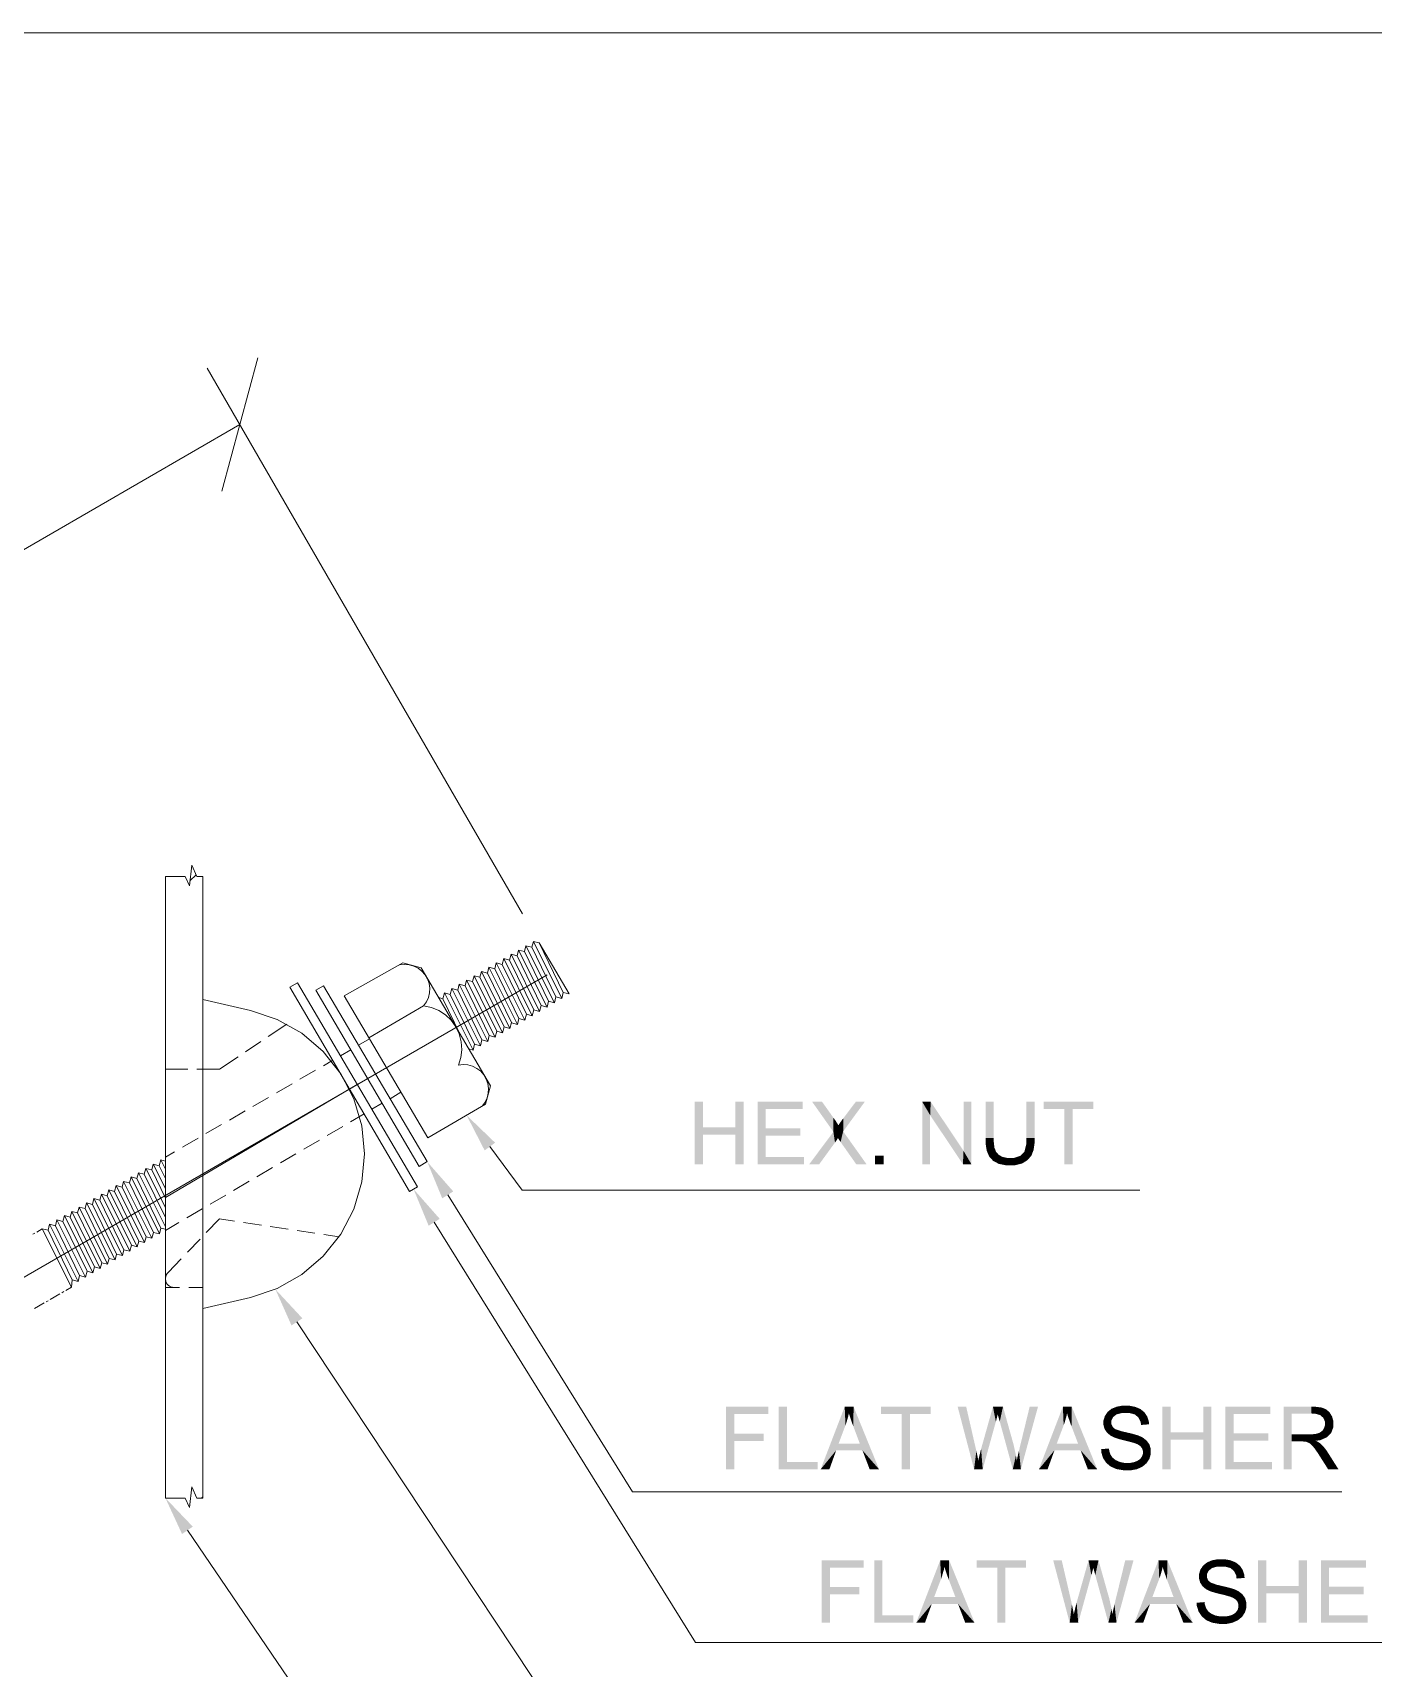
# Model space of a CAD drawing. Header units: millimetres. Extents: x 2 to 579, y 1 to 405.
# Drawn here: x 197.46 to 215.98, y 124.71 to 147.31 of the extents above; entities that cross this region are included whole.
import ezdxf

# ---------------------------------------------------------------- set-up
doc = ezdxf.new("R2010")
doc.units = ezdxf.units.MM
doc.linetypes.add('XKITLINE00', pattern=[0])
doc.layers.add('LinkedObject', color=7, linetype='Continuous', lineweight=0)

# ---------------------------------------------------------------- blocks, each defined once
blk = doc.blocks.new('*A4')
at = {"layer": 'LinkedObject'}
for color, points in [(7, [(206.718, 132.187), (206.603, 131.678), (206.603, 132.542)]), (7, [(206.718, 132.187), (206.603, 132.542), (206.718, 132.542)]), (7, [(207.281, 132.542), (207.167, 132.187), (207.167, 132.542)]), (7, [(207.167, 132.085), (207.167, 132.187), (207.281, 132.542)]), (7, [(207.167, 132.085), (207.281, 132.542), (207.281, 131.678)]), (7, [(207.587, 132.176), (207.473, 131.678), (207.473, 132.542)]), (7, [(207.587, 132.176), (207.473, 132.542), (207.587, 132.44)]), (7, [(208.097, 132.44), (207.473, 132.542), (208.097, 132.542)]), (7, [(207.587, 132.44), (207.473, 132.542), (208.097, 132.44)]), (7, [(208.364, 132.542), (208.521, 132.126), (208.227, 132.542)]), (7, [(208.521, 132.321), (208.521, 132.126), (208.364, 132.542)]), (7, [(208.656, 132.132), (208.658, 132.312), (208.955, 132.542)]), (7, [(208.955, 132.542), (208.658, 132.312), (208.831, 132.542)]), (7, [(209.748, 132.542), (209.858, 132.356), (209.748, 131.678)]), (7, [(209.858, 132.356), (209.748, 132.542), (209.866, 132.542)]), (7, [(209.858, 132.356), (209.866, 132.542), (210.311, 131.678)]), (7, [(210.311, 131.678), (209.866, 132.542), (210.319, 131.864)]), (7, [(210.428, 132.542), (210.319, 131.864), (210.319, 132.542)]), (7, [(210.428, 131.678), (210.319, 131.864), (210.428, 132.542)]), (7, [(210.737, 132.542), (210.623, 132.043), (210.623, 132.542)]), (7, [(210.737, 132.043), (210.623, 132.043), (210.737, 132.542)]), (7, [(211.302, 132.542), (211.188, 132.043), (211.188, 132.542)]), (7, [(211.302, 132.043), (211.188, 132.043), (211.302, 132.542)]), (7, [(211.427, 132.542), (211.711, 132.44), (211.427, 132.44)]), (7, [(211.825, 132.44), (211.711, 132.44), (211.427, 132.542)]), (7, [(211.825, 132.44), (211.427, 132.542), (212.111, 132.542)]), (7, [(211.711, 131.678), (211.825, 132.44), (211.825, 131.678)]), (7, [(211.711, 132.44), (211.825, 132.44), (211.711, 131.678)]), (7, [(211.825, 132.44), (212.111, 132.542), (212.111, 132.44)]), (6, [(203.846, 131.976), (203.702, 131.869), (203.452, 132.356)]), (7, [(208.546, 132.287), (208.521, 132.126), (208.521, 132.321)]), (7, [(208.58, 132.234), (208.521, 132.126), (208.546, 132.287)]), (7, [(208.59, 132.216), (208.521, 132.126), (208.58, 132.234)]), (7, [(208.521, 132.126), (208.59, 132.216), (208.656, 132.132)]), (7, [(208.604, 132.238), (208.656, 132.132), (208.59, 132.216)]), (7, [(208.638, 132.287), (208.656, 132.132), (208.604, 132.238)]), (7, [(208.658, 132.312), (208.656, 132.132), (208.638, 132.287)]), (7, [(209.748, 131.678), (209.858, 132.356), (209.858, 131.678)]), (7, [(206.718, 132.085), (206.603, 131.678), (206.718, 132.187)]), (7, [(206.603, 131.678), (206.718, 132.085), (206.718, 131.678)]), (7, [(206.718, 132.187), (207.167, 132.085), (206.718, 132.085)]), (7, [(207.167, 132.187), (207.167, 132.085), (206.718, 132.187)]), (7, [(207.167, 132.085), (207.281, 131.678), (207.167, 131.678)]), (7, [(207.587, 132.074), (207.473, 131.678), (207.587, 132.176)]), (7, [(207.587, 131.78), (207.473, 131.678), (207.587, 132.074)]), (7, [(208.065, 132.074), (207.587, 132.176), (208.065, 132.176)]), (7, [(207.587, 132.074), (207.587, 132.176), (208.065, 132.074)]), (7, [(208.521, 132.126), (208.543, 131.978), (208.187, 131.678)]), (7, [(208.187, 131.678), (208.543, 131.978), (208.325, 131.678)]), (7, [(208.656, 132.132), (208.584, 132.04), (208.521, 132.126)]), (7, [(208.543, 131.978), (208.521, 132.126), (208.55, 131.986)]), (7, [(208.55, 131.986), (208.521, 132.126), (208.57, 132.017)]), (7, [(208.57, 132.017), (208.521, 132.126), (208.584, 132.04)]), (7, [(208.584, 132.04), (208.656, 132.132), (208.593, 132.026)]), (7, [(208.593, 132.026), (208.656, 132.132), (208.611, 131.999)]), (7, [(208.611, 131.999), (208.656, 132.132), (208.62, 131.986)]), (7, [(208.62, 131.986), (208.656, 132.132), (208.837, 131.678)]), (7, [(208.837, 131.678), (208.656, 132.132), (208.979, 131.678)]), (7, [(210.737, 132.043), (210.623, 131.974), (210.623, 132.043)]), (7, [(210.737, 131.987), (210.623, 131.974), (210.737, 132.043)]), (7, [(210.737, 131.987), (210.656, 131.827), (210.623, 131.974)]), (7, [(210.623, 131.974), (210.656, 131.827), (210.639, 131.866)]), (7, [(210.747, 131.904), (210.656, 131.827), (210.737, 131.987)]), (7, [(211.161, 131.852), (211.302, 132.043), (211.272, 131.836)]), (7, [(211.188, 131.962), (211.302, 132.043), (211.161, 131.852)]), (7, [(211.302, 132.043), (211.188, 131.962), (211.188, 132.043)]), (7, [(211.272, 131.836), (211.302, 132.043), (211.287, 131.875)]), (7, [(211.287, 131.875), (211.302, 132.043), (211.302, 131.978)]), (7, [(207.473, 131.678), (207.587, 131.78), (208.117, 131.678)]), (7, [(208.117, 131.678), (207.587, 131.78), (208.117, 131.78)]), (7, [(209.217, 131.799), (209.096, 131.678), (209.096, 131.799)]), (7, [(209.217, 131.678), (209.096, 131.678), (209.217, 131.799)]), (7, [(210.319, 131.864), (210.428, 131.678), (210.311, 131.678)]), (7, [(210.656, 131.827), (210.747, 131.904), (210.758, 131.878)]), (7, [(210.768, 131.851), (210.656, 131.827), (210.758, 131.878)]), (7, [(210.768, 131.851), (210.766, 131.705), (210.656, 131.827)]), (7, [(210.656, 131.827), (210.766, 131.705), (210.672, 131.787)]), (7, [(210.672, 131.787), (210.766, 131.705), (210.727, 131.726)]), (7, [(210.804, 131.81), (210.766, 131.705), (210.768, 131.851)]), (7, [(210.766, 131.705), (210.804, 131.81), (210.83, 131.795)]), (7, [(210.855, 131.781), (210.766, 131.705), (210.83, 131.795)]), (7, [(210.855, 131.781), (210.964, 131.664), (210.766, 131.705)]), (7, [(210.918, 131.766), (210.964, 131.664), (210.855, 131.781)]), (7, [(210.964, 131.664), (210.918, 131.766), (210.954, 131.766)]), (7, [(211.017, 131.766), (210.964, 131.664), (210.954, 131.766)]), (7, [(210.964, 131.664), (211.017, 131.766), (211.027, 131.664)]), (7, [(211.166, 131.712), (211.017, 131.766), (211.107, 131.795)]), (7, [(211.128, 131.688), (211.017, 131.766), (211.166, 131.712)]), (7, [(211.027, 131.664), (211.017, 131.766), (211.128, 131.688)]), (7, [(211.134, 131.824), (211.205, 131.736), (211.107, 131.795)]), (7, [(211.107, 131.795), (211.205, 131.736), (211.166, 131.712)]), (7, [(211.272, 131.836), (211.134, 131.824), (211.161, 131.852)]), (7, [(211.258, 131.798), (211.134, 131.824), (211.272, 131.836)]), (7, [(211.205, 131.736), (211.134, 131.824), (211.258, 131.798)]), (6, [(203.268, 131.303), (203.116, 131.207), (202.907, 131.714)]), (7, [(210.766, 131.705), (210.964, 131.664), (210.805, 131.684)]), (7, [(210.805, 131.684), (210.964, 131.664), (210.904, 131.664)]), (6, [(203.081, 130.924), (202.928, 130.829), (202.719, 131.335)]), (6, [(201.183, 129.55), (201.033, 129.451), (200.81, 129.951)]), (7, [(207.152, 127.958), (207.038, 127.464), (207.038, 128.328)]), (7, [(207.152, 127.958), (207.038, 128.328), (207.152, 128.226)]), (7, [(207.621, 128.226), (207.038, 128.328), (207.621, 128.328)]), (7, [(207.152, 128.226), (207.038, 128.328), (207.621, 128.226)]), (7, [(207.878, 128.328), (207.764, 127.464), (207.764, 128.328)]), (7, [(207.878, 127.566), (207.764, 127.464), (207.878, 128.328)]), (7, [(208.677, 128.328), (208.688, 128.072), (208.345, 127.464)]), (7, [(208.688, 128.072), (208.677, 128.328), (208.703, 128.113)]), (7, [(208.703, 128.113), (208.677, 128.328), (208.726, 128.196)]), (7, [(208.726, 128.196), (208.677, 128.328), (208.735, 128.237)]), (7, [(208.8, 128.328), (208.735, 128.237), (208.677, 128.328)]), (7, [(208.735, 128.237), (208.8, 128.328), (208.745, 128.202)]), (7, [(208.745, 128.202), (208.8, 128.328), (208.776, 128.112)]), (7, [(208.776, 128.112), (208.8, 128.328), (208.796, 128.058)]), (7, [(208.796, 128.058), (208.8, 128.328), (208.886, 127.819)]), (7, [(208.886, 127.819), (208.8, 128.328), (208.922, 127.726)]), (7, [(208.922, 127.726), (208.8, 128.328), (209.152, 127.464)]), (7, [(209.179, 128.328), (209.463, 128.226), (209.179, 128.226)]), (7, [(209.578, 128.226), (209.463, 128.226), (209.179, 128.328)]), (7, [(209.578, 128.226), (209.179, 128.328), (209.864, 128.328)]), (7, [(209.463, 127.464), (209.578, 128.226), (209.578, 127.464)]), (7, [(209.463, 128.226), (209.578, 128.226), (209.463, 127.464)]), (7, [(209.578, 128.226), (209.864, 128.328), (209.864, 128.226)]), (7, [(210.356, 128.328), (210.465, 127.464), (210.238, 128.328)]), (7, [(210.486, 127.762), (210.465, 127.464), (210.356, 128.328)]), (7, [(210.726, 128.328), (210.766, 128.122), (210.562, 127.745)]), (7, [(210.766, 128.122), (210.726, 128.328), (210.772, 128.143)]), (7, [(210.772, 128.143), (210.726, 128.328), (210.785, 128.194)]), (7, [(210.785, 128.194), (210.726, 128.328), (210.792, 128.224)]), (7, [(210.864, 128.328), (210.792, 128.224), (210.726, 128.328)]), (7, [(210.792, 128.224), (210.864, 128.328), (210.794, 128.214)]), (7, [(210.794, 128.214), (210.864, 128.328), (210.808, 128.163)]), (7, [(210.808, 128.163), (210.864, 128.328), (210.82, 128.122)]), (7, [(210.82, 128.122), (210.864, 128.328), (210.987, 127.89)]), (7, [(211.348, 128.328), (211.098, 127.773), (211.233, 128.328)]), (7, [(211.112, 127.464), (211.098, 127.773), (211.348, 128.328)]), (7, [(211.692, 128.328), (211.703, 128.072), (211.36, 127.464)]), (7, [(211.703, 128.072), (211.692, 128.328), (211.718, 128.113)]), (7, [(211.718, 128.113), (211.692, 128.328), (211.741, 128.196)]), (7, [(211.741, 128.196), (211.692, 128.328), (211.75, 128.237)]), (7, [(211.815, 128.328), (211.75, 128.237), (211.692, 128.328)]), (7, [(211.75, 128.237), (211.815, 128.328), (211.76, 128.202)]), (7, [(211.76, 128.202), (211.815, 128.328), (211.791, 128.112)]), (7, [(211.791, 128.112), (211.815, 128.328), (211.811, 128.058)]), (7, [(211.811, 128.058), (211.815, 128.328), (211.902, 127.819)]), (7, [(211.902, 127.819), (211.815, 128.328), (211.937, 127.726)]), (7, [(211.937, 127.726), (211.815, 128.328), (212.167, 127.464)]), (7, [(212.29, 128.227), (212.253, 128.105), (212.272, 128.199)]), (7, [(212.387, 128.185), (212.253, 128.105), (212.29, 128.227)]), (7, [(212.272, 128.199), (212.253, 128.105), (212.253, 128.137)]), (7, [(212.363, 128.139), (212.253, 128.105), (212.387, 128.185)]), (7, [(212.253, 128.105), (212.363, 128.139), (212.363, 128.112)]), (7, [(212.309, 128.255), (212.41, 128.204), (212.29, 128.227)]), (7, [(212.29, 128.227), (212.41, 128.204), (212.387, 128.185)]), (7, [(212.363, 128.299), (212.41, 128.204), (212.309, 128.255)]), (7, [(212.434, 128.223), (212.363, 128.299), (212.399, 128.313)]), (7, [(212.41, 128.204), (212.363, 128.299), (212.434, 128.223)]), (7, [(212.434, 128.328), (212.51, 128.242), (212.399, 128.313)]), (7, [(212.399, 128.313), (212.51, 128.242), (212.434, 128.223)]), (7, [(212.514, 128.343), (212.51, 128.242), (212.434, 128.328)]), (7, [(212.557, 128.343), (212.51, 128.242), (212.514, 128.343)]), (7, [(212.51, 128.242), (212.557, 128.343), (212.562, 128.242)]), (7, [(212.557, 128.343), (212.611, 128.242), (212.562, 128.242)]), (7, [(212.69, 128.327), (212.557, 128.343), (212.605, 128.343)]), (7, [(212.726, 128.312), (212.557, 128.343), (212.69, 128.327)]), (7, [(212.687, 128.221), (212.557, 128.343), (212.726, 128.312)]), (7, [(212.611, 128.242), (212.557, 128.343), (212.687, 128.221)]), (7, [(212.726, 128.312), (212.712, 128.2), (212.687, 128.221)]), (7, [(212.763, 128.296), (212.712, 128.2), (212.726, 128.312)]), (7, [(212.712, 128.2), (212.763, 128.296), (212.737, 128.179)]), (7, [(212.737, 128.179), (212.763, 128.296), (212.839, 128.221)]), (7, [(212.839, 128.221), (212.767, 128.117), (212.737, 128.179)]), (7, [(212.839, 128.221), (212.763, 128.296), (212.819, 128.251)]), (7, [(212.859, 128.191), (212.767, 128.117), (212.839, 128.221)]), (7, [(212.88, 128.123), (212.767, 128.117), (212.859, 128.191)]), (7, [(213.181, 127.973), (213.067, 127.464), (213.067, 128.328)]), (7, [(213.181, 127.973), (213.067, 128.328), (213.181, 128.328)]), (7, [(213.745, 128.328), (213.631, 127.973), (213.631, 128.328)]), (7, [(213.631, 127.871), (213.631, 127.973), (213.745, 128.328)]), (7, [(213.631, 127.871), (213.745, 128.328), (213.745, 127.464)]), (7, [(214.05, 127.962), (213.936, 127.464), (213.936, 128.328)]), (7, [(214.05, 127.962), (213.936, 128.328), (214.05, 128.226)]), (7, [(214.561, 128.226), (213.936, 128.328), (214.561, 128.328)]), (7, [(214.05, 128.226), (213.936, 128.328), (214.561, 128.226)]), (7, [(214.855, 127.947), (214.741, 127.464), (214.741, 128.328)]), (7, [(214.741, 128.328), (214.855, 128.233), (214.855, 127.947)]), (7, [(215.128, 128.233), (214.741, 128.328), (215.123, 128.328)]), (7, [(214.855, 128.233), (214.741, 128.328), (215.128, 128.233)]), (7, [(215.123, 128.328), (215.176, 128.233), (215.128, 128.233)]), (7, [(215.268, 128.317), (215.123, 128.328), (215.181, 128.328)]), (7, [(215.298, 128.305), (215.123, 128.328), (215.268, 128.317)]), (7, [(215.246, 128.213), (215.123, 128.328), (215.298, 128.305)]), (7, [(215.176, 128.233), (215.123, 128.328), (215.246, 128.213)]), (7, [(215.298, 128.305), (215.268, 128.194), (215.246, 128.213)]), (7, [(215.328, 128.293), (215.268, 128.194), (215.298, 128.305)]), (7, [(215.268, 128.194), (215.328, 128.293), (215.291, 128.174)]), (7, [(215.291, 128.174), (215.328, 128.293), (215.394, 128.223)]), (7, [(215.394, 128.223), (215.313, 128.123), (215.291, 128.174)]), (7, [(215.412, 128.193), (215.313, 128.123), (215.394, 128.223)]), (7, [(215.43, 128.128), (215.313, 128.123), (215.412, 128.193)]), (7, [(215.43, 128.092), (215.313, 128.123), (215.43, 128.128)]), (7, [(215.394, 128.223), (215.328, 128.293), (215.376, 128.252)]), (7, [(207.152, 127.856), (207.038, 127.464), (207.152, 127.958)]), (7, [(207.558, 127.856), (207.152, 127.958), (207.558, 127.958)]), (7, [(207.152, 127.856), (207.152, 127.958), (207.558, 127.856)]), (7, [(208.345, 127.464), (208.688, 128.072), (208.593, 127.819)]), (7, [(210.562, 127.745), (210.766, 128.122), (210.584, 127.464)]), (7, [(210.987, 127.89), (211, 127.464), (210.82, 128.122)]), (7, [(211.36, 127.464), (211.703, 128.072), (211.608, 127.819)]), (7, [(212.363, 128.089), (212.253, 128.105), (212.363, 128.112)]), (7, [(212.253, 128.105), (212.363, 128.089), (212.253, 128.075)]), (7, [(212.253, 128.075), (212.363, 128.089), (212.268, 128.021)]), (7, [(212.268, 128.021), (212.363, 128.089), (212.284, 127.997)]), (7, [(212.284, 127.997), (212.363, 128.089), (212.38, 128.051)]), (7, [(212.38, 128.051), (212.345, 127.933), (212.284, 127.997)]), (7, [(212.284, 127.997), (212.345, 127.933), (212.299, 127.973)]), (7, [(212.397, 128.035), (212.345, 127.933), (212.38, 128.051)]), (7, [(212.345, 127.933), (212.397, 128.035), (212.376, 127.916)]), (7, [(212.376, 127.916), (212.397, 128.035), (212.413, 128.02)]), (7, [(212.376, 127.916), (212.413, 128.02), (212.399, 127.904)]), (7, [(212.399, 127.904), (212.413, 128.02), (212.483, 127.877)]), (7, [(212.483, 127.877), (212.413, 128.02), (212.499, 127.99)]), (7, [(212.483, 127.877), (212.499, 127.99), (212.542, 127.862)]), (7, [(212.542, 127.862), (212.499, 127.99), (212.569, 127.974)]), (7, [(212.542, 127.862), (212.569, 127.974), (212.602, 127.848)]), (7, [(212.602, 127.848), (212.569, 127.974), (212.639, 127.958)]), (7, [(212.602, 127.848), (212.639, 127.958), (212.678, 127.827)]), (7, [(212.678, 127.827), (212.639, 127.958), (212.696, 127.82)]), (7, [(212.696, 127.82), (212.639, 127.958), (212.723, 127.81)]), (7, [(212.734, 127.931), (212.723, 127.81), (212.639, 127.958)]), (7, [(212.76, 127.919), (212.723, 127.81), (212.734, 127.931)]), (7, [(212.723, 127.81), (212.76, 127.919), (212.762, 127.785)]), (7, [(212.762, 127.785), (212.76, 127.919), (212.798, 127.901)]), (7, [(212.762, 127.785), (212.798, 127.901), (212.774, 127.769)]), (7, [(212.881, 128.085), (212.767, 128.117), (212.88, 128.123)]), (7, [(212.767, 128.117), (212.881, 128.085), (212.772, 128.076)]), (7, [(212.774, 127.769), (212.798, 127.901), (212.786, 127.754)]), (7, [(212.798, 127.901), (212.871, 127.831), (212.786, 127.754)]), (7, [(212.871, 127.831), (212.798, 127.901), (212.853, 127.857)]), (7, [(213.181, 127.871), (213.067, 127.464), (213.181, 127.973)]), (7, [(213.181, 127.973), (213.631, 127.871), (213.181, 127.871)]), (7, [(213.631, 127.973), (213.631, 127.871), (213.181, 127.973)]), (7, [(214.05, 127.86), (213.936, 127.464), (214.05, 127.962)]), (7, [(214.529, 127.86), (214.05, 127.962), (214.529, 127.962)]), (7, [(214.05, 127.86), (214.05, 127.962), (214.529, 127.86)]), (7, [(214.855, 127.947), (214.855, 127.848), (214.741, 127.464)]), (7, [(214.987, 127.848), (214.855, 127.947), (215.1, 127.947)]), (7, [(214.855, 127.848), (214.855, 127.947), (214.987, 127.848)]), (7, [(214.987, 127.848), (215.1, 127.947), (215.009, 127.848)]), (7, [(215.009, 127.848), (215.1, 127.947), (215.041, 127.846)]), (7, [(215.041, 127.846), (215.1, 127.947), (215.051, 127.844)]), (7, [(215.051, 127.844), (215.1, 127.947), (215.064, 127.84)]), (7, [(215.064, 127.84), (215.1, 127.947), (215.09, 127.829)]), (7, [(215.09, 127.829), (215.1, 127.947), (215.139, 127.947)]), (7, [(215.09, 127.829), (215.139, 127.947), (215.103, 127.821)]), (7, [(215.139, 127.947), (215.187, 127.857), (215.103, 127.821)]), (7, [(215.201, 127.955), (215.187, 127.857), (215.139, 127.947)]), (7, [(215.187, 127.857), (215.201, 127.955), (215.249, 127.866)]), (7, [(215.223, 127.963), (215.371, 127.937), (215.201, 127.955)]), (7, [(215.341, 127.906), (215.201, 127.955), (215.371, 127.937)]), (7, [(215.249, 127.866), (215.201, 127.955), (215.341, 127.906)]), (7, [(215.245, 127.972), (215.371, 127.937), (215.223, 127.963)]), (7, [(215.371, 127.937), (215.245, 127.972), (215.278, 127.997)]), (7, [(215.29, 128.015), (215.371, 127.937), (215.278, 127.997)]), (7, [(215.301, 128.033), (215.371, 127.937), (215.29, 128.015)]), (7, [(215.301, 128.033), (215.43, 128.092), (215.371, 127.937)]), (7, [(215.313, 128.072), (215.43, 128.092), (215.301, 128.033)]), (7, [(215.313, 128.123), (215.43, 128.092), (215.313, 128.093)]), (7, [(215.43, 128.092), (215.313, 128.072), (215.313, 128.093)]), (7, [(215.371, 127.937), (215.43, 128.092), (215.401, 127.969)]), (7, [(215.401, 127.969), (215.43, 128.092), (215.43, 128.047)]), (7, [(207.038, 127.464), (207.152, 127.856), (207.152, 127.464)]), (7, [(208.56, 127.726), (208.345, 127.464), (208.593, 127.819)]), (7, [(208.345, 127.464), (208.56, 127.726), (208.466, 127.464)]), (7, [(208.593, 127.819), (208.922, 127.726), (208.56, 127.726)]), (7, [(208.886, 127.819), (208.922, 127.726), (208.593, 127.819)]), (7, [(208.922, 127.726), (209.152, 127.464), (209.022, 127.464)]), (7, [(210.497, 127.717), (210.465, 127.464), (210.486, 127.762)]), (7, [(210.515, 127.629), (210.465, 127.464), (210.497, 127.717)]), (7, [(210.559, 127.734), (210.584, 127.464), (210.539, 127.654)]), (7, [(210.562, 127.745), (210.584, 127.464), (210.559, 127.734)]), (7, [(211.01, 127.809), (211, 127.464), (210.987, 127.89)]), (7, [(211.044, 127.656), (211, 127.464), (211.01, 127.809)]), (7, [(211.085, 127.72), (211.112, 127.464), (211.063, 127.626)]), (7, [(211.098, 127.773), (211.112, 127.464), (211.085, 127.72)]), (7, [(211.576, 127.726), (211.36, 127.464), (211.608, 127.819)]), (7, [(211.36, 127.464), (211.576, 127.726), (211.481, 127.464)]), (7, [(211.608, 127.819), (211.937, 127.726), (211.576, 127.726)]), (7, [(211.902, 127.819), (211.937, 127.726), (211.608, 127.819)]), (7, [(211.937, 127.726), (212.167, 127.464), (212.037, 127.464)]), (7, [(212.333, 127.719), (212.221, 127.742), (212.329, 127.751)]), (7, [(212.221, 127.742), (212.269, 127.586), (212.223, 127.698)]), (7, [(212.333, 127.719), (212.269, 127.586), (212.221, 127.742)]), (7, [(212.223, 127.698), (212.269, 127.586), (212.246, 127.621)]), (7, [(212.351, 127.665), (212.269, 127.586), (212.333, 127.719)]), (7, [(212.785, 127.641), (212.907, 127.708), (212.888, 127.609)]), (7, [(212.798, 127.678), (212.907, 127.708), (212.785, 127.641)]), (7, [(212.786, 127.754), (212.871, 127.831), (212.798, 127.719)]), (7, [(212.798, 127.719), (212.871, 127.831), (212.889, 127.804)]), (7, [(212.798, 127.719), (212.889, 127.804), (212.798, 127.698)]), (7, [(212.798, 127.698), (212.889, 127.804), (212.798, 127.678)]), (7, [(212.889, 127.804), (212.907, 127.708), (212.798, 127.678)]), (7, [(212.888, 127.609), (212.907, 127.708), (212.907, 127.674)]), (7, [(212.907, 127.708), (212.889, 127.804), (212.907, 127.743)]), (7, [(213.067, 127.464), (213.181, 127.871), (213.181, 127.464)]), (7, [(213.631, 127.871), (213.745, 127.464), (213.631, 127.464)]), (7, [(214.05, 127.566), (213.936, 127.464), (214.05, 127.86)]), (7, [(214.741, 127.464), (214.855, 127.848), (214.855, 127.464)]), (7, [(215.103, 127.821), (215.187, 127.857), (215.116, 127.813)]), (7, [(215.187, 127.857), (215.145, 127.784), (215.116, 127.813)]), (7, [(215.21, 127.846), (215.145, 127.784), (215.187, 127.857)]), (7, [(215.145, 127.784), (215.21, 127.846), (215.161, 127.763)]), (7, [(215.161, 127.763), (215.21, 127.846), (215.177, 127.742)]), (7, [(215.177, 127.742), (215.21, 127.846), (215.256, 127.814)]), (7, [(215.256, 127.814), (215.218, 127.683), (215.177, 127.742)]), (7, [(215.256, 127.814), (215.21, 127.846), (215.244, 127.825)]), (7, [(215.281, 127.791), (215.218, 127.683), (215.256, 127.814)]), (7, [(215.328, 127.734), (215.218, 127.683), (215.281, 127.791)]), (7, [(215.218, 127.683), (215.328, 127.734), (215.243, 127.644)]), (7, [(215.243, 127.644), (215.328, 127.734), (215.351, 127.699)]), (7, [(215.243, 127.644), (215.351, 127.699), (215.357, 127.464)]), (7, [(215.357, 127.464), (215.351, 127.699), (215.5, 127.464)]), (7, [(207.764, 127.464), (207.878, 127.566), (208.303, 127.464)]), (7, [(208.303, 127.464), (207.878, 127.566), (208.303, 127.566)]), (7, [(210.522, 127.585), (210.465, 127.464), (210.515, 127.629)]), (7, [(210.522, 127.585), (210.584, 127.464), (210.465, 127.464)]), (7, [(210.539, 127.654), (210.584, 127.464), (210.522, 127.585)]), (7, [(211.055, 127.585), (211, 127.464), (211.044, 127.656)]), (7, [(211.055, 127.585), (211.112, 127.464), (211, 127.464)]), (7, [(211.063, 127.626), (211.112, 127.464), (211.055, 127.585)]), (7, [(212.269, 127.586), (212.351, 127.665), (212.291, 127.552)]), (7, [(212.291, 127.552), (212.351, 127.665), (212.353, 127.501)]), (7, [(212.365, 127.644), (212.353, 127.501), (212.351, 127.665)]), (7, [(212.379, 127.624), (212.353, 127.501), (212.365, 127.644)]), (7, [(212.379, 127.624), (212.393, 127.484), (212.353, 127.501)]), (7, [(212.422, 127.59), (212.393, 127.484), (212.379, 127.624)]), (7, [(212.393, 127.484), (212.422, 127.59), (212.432, 127.467)]), (7, [(212.452, 127.577), (212.432, 127.467), (212.422, 127.59)]), (7, [(212.481, 127.564), (212.432, 127.467), (212.452, 127.577)]), (7, [(212.481, 127.564), (212.53, 127.45), (212.432, 127.467)]), (7, [(212.547, 127.551), (212.53, 127.45), (212.481, 127.564)]), (7, [(212.547, 127.551), (212.589, 127.45), (212.53, 127.45)]), (7, [(212.584, 127.551), (212.589, 127.45), (212.547, 127.551)]), (7, [(212.584, 127.551), (212.635, 127.45), (212.589, 127.45)]), (7, [(212.616, 127.551), (212.635, 127.45), (212.584, 127.551)]), (7, [(212.674, 127.561), (212.755, 127.483), (212.616, 127.551)]), (7, [(212.616, 127.551), (212.755, 127.483), (212.635, 127.45)]), (7, [(212.635, 127.45), (212.755, 127.483), (212.718, 127.466)]), (7, [(212.699, 127.571), (212.848, 127.548), (212.674, 127.561)]), (7, [(212.792, 127.5), (212.674, 127.561), (212.848, 127.548)]), (7, [(212.755, 127.483), (212.674, 127.561), (212.792, 127.5)]), (7, [(212.724, 127.581), (212.848, 127.548), (212.699, 127.571)]), (7, [(212.761, 127.607), (212.868, 127.578), (212.724, 127.581)]), (7, [(212.724, 127.581), (212.868, 127.578), (212.848, 127.548)]), (7, [(212.773, 127.624), (212.888, 127.609), (212.761, 127.607)]), (7, [(212.868, 127.578), (212.761, 127.607), (212.888, 127.609)]), (7, [(212.785, 127.641), (212.888, 127.609), (212.773, 127.624)]), (7, [(213.936, 127.464), (214.05, 127.566), (214.581, 127.464)]), (7, [(214.581, 127.464), (214.05, 127.566), (214.581, 127.566)]), (6, [(199.669, 126.671), (199.52, 126.57), (199.29, 127.067)]), (7, [(208.473, 125.837), (208.359, 125.343), (208.359, 126.207)]), (7, [(208.473, 125.837), (208.359, 126.207), (208.473, 126.105)]), (7, [(208.941, 126.105), (208.359, 126.207), (208.941, 126.207)]), (7, [(208.473, 126.105), (208.359, 126.207), (208.941, 126.105)]), (7, [(209.199, 126.207), (209.085, 125.343), (209.085, 126.207)]), (7, [(209.199, 125.445), (209.085, 125.343), (209.199, 126.207)]), (7, [(209.997, 126.207), (210.009, 125.951), (209.665, 125.343)]), (7, [(210.009, 125.951), (209.997, 126.207), (210.023, 125.992)]), (7, [(210.023, 125.992), (209.997, 126.207), (210.047, 126.074)]), (7, [(210.047, 126.074), (209.997, 126.207), (210.055, 126.116)]), (7, [(210.12, 126.207), (210.055, 126.116), (209.997, 126.207)]), (7, [(210.055, 126.116), (210.12, 126.207), (210.066, 126.081)]), (7, [(210.066, 126.081), (210.12, 126.207), (210.096, 125.991)]), (7, [(210.096, 125.991), (210.12, 126.207), (210.117, 125.936)]), (7, [(210.117, 125.936), (210.12, 126.207), (210.207, 125.698)]), (7, [(210.207, 125.698), (210.12, 126.207), (210.243, 125.604)]), (7, [(210.243, 125.604), (210.12, 126.207), (210.473, 125.343)]), (7, [(210.5, 126.207), (210.784, 126.105), (210.5, 126.105)]), (7, [(210.898, 126.105), (210.784, 126.105), (210.5, 126.207)]), (7, [(210.898, 126.105), (210.5, 126.207), (211.184, 126.207)]), (7, [(210.784, 125.343), (210.898, 126.105), (210.898, 125.343)]), (7, [(210.784, 126.105), (210.898, 126.105), (210.784, 125.343)]), (7, [(210.898, 126.105), (211.184, 126.207), (211.184, 126.105)]), (7, [(211.676, 126.207), (211.786, 125.343), (211.558, 126.207)]), (7, [(211.807, 125.64), (211.786, 125.343), (211.676, 126.207)]), (7, [(212.047, 126.207), (212.086, 126.001), (211.882, 125.623)]), (7, [(212.086, 126.001), (212.047, 126.207), (212.092, 126.022)]), (7, [(212.092, 126.022), (212.047, 126.207), (212.105, 126.072)]), (7, [(212.105, 126.072), (212.047, 126.207), (212.112, 126.102)]), (7, [(212.184, 126.207), (212.112, 126.102), (212.047, 126.207)]), (7, [(212.112, 126.102), (212.184, 126.207), (212.115, 126.093)]), (7, [(212.115, 126.093), (212.184, 126.207), (212.129, 126.042)]), (7, [(212.129, 126.042), (212.184, 126.207), (212.14, 126.001)]), (7, [(212.14, 126.001), (212.184, 126.207), (212.307, 125.769)]), (7, [(212.668, 126.207), (212.418, 125.651), (212.554, 126.207)]), (7, [(212.433, 125.343), (212.418, 125.651), (212.668, 126.207)]), (7, [(213.013, 126.207), (213.024, 125.951), (212.681, 125.343)]), (7, [(213.024, 125.951), (213.013, 126.207), (213.039, 125.992)]), (7, [(213.039, 125.992), (213.013, 126.207), (213.062, 126.074)]), (7, [(213.062, 126.074), (213.013, 126.207), (213.071, 126.116)]), (7, [(213.136, 126.207), (213.071, 126.116), (213.013, 126.207)]), (7, [(213.071, 126.116), (213.136, 126.207), (213.081, 126.081)]), (7, [(213.081, 126.081), (213.136, 126.207), (213.112, 125.991)]), (7, [(213.112, 125.991), (213.136, 126.207), (213.132, 125.936)]), (7, [(213.132, 125.936), (213.136, 126.207), (213.222, 125.698)]), (7, [(213.222, 125.698), (213.136, 126.207), (213.258, 125.604)]), (7, [(213.258, 125.604), (213.136, 126.207), (213.488, 125.343)]), (7, [(213.611, 126.105), (213.574, 125.983), (213.592, 126.077)]), (7, [(213.707, 126.063), (213.574, 125.983), (213.611, 126.105)]), (7, [(213.63, 126.134), (213.731, 126.082), (213.611, 126.105)]), (7, [(213.611, 126.105), (213.731, 126.082), (213.707, 126.063)]), (7, [(213.684, 126.177), (213.731, 126.082), (213.63, 126.134)]), (7, [(213.755, 126.101), (213.684, 126.177), (213.719, 126.192)]), (7, [(213.731, 126.082), (213.684, 126.177), (213.755, 126.101)]), (7, [(213.755, 126.207), (213.83, 126.12), (213.719, 126.192)]), (7, [(213.719, 126.192), (213.83, 126.12), (213.755, 126.101)]), (7, [(213.834, 126.221), (213.83, 126.12), (213.755, 126.207)]), (7, [(213.878, 126.221), (213.83, 126.12), (213.834, 126.221)]), (7, [(213.83, 126.12), (213.878, 126.221), (213.882, 126.12)]), (7, [(213.878, 126.221), (213.932, 126.12), (213.882, 126.12)]), (7, [(214.01, 126.206), (213.878, 126.221), (213.926, 126.221)]), (7, [(214.047, 126.19), (213.878, 126.221), (214.01, 126.206)]), (7, [(214.007, 126.099), (213.878, 126.221), (214.047, 126.19)]), (7, [(213.932, 126.12), (213.878, 126.221), (214.007, 126.099)]), (7, [(214.047, 126.19), (214.033, 126.078), (214.007, 126.099)]), (7, [(214.084, 126.175), (214.033, 126.078), (214.047, 126.19)]), (7, [(214.033, 126.078), (214.084, 126.175), (214.058, 126.057)]), (7, [(214.058, 126.057), (214.084, 126.175), (214.16, 126.099)]), (7, [(214.16, 126.099), (214.088, 125.995), (214.058, 126.057)]), (7, [(214.16, 126.099), (214.084, 126.175), (214.14, 126.129)]), (7, [(214.179, 126.069), (214.088, 125.995), (214.16, 126.099)]), (7, [(214.502, 125.852), (214.388, 125.343), (214.388, 126.207)]), (7, [(214.502, 125.852), (214.388, 126.207), (214.502, 126.207)]), (7, [(215.065, 126.207), (214.951, 125.852), (214.951, 126.207)]), (7, [(214.951, 125.75), (214.951, 125.852), (215.065, 126.207)]), (7, [(214.951, 125.75), (215.065, 126.207), (215.065, 125.343)]), (7, [(215.371, 125.84), (215.257, 125.343), (215.257, 126.207)]), (7, [(215.371, 125.84), (215.257, 126.207), (215.371, 126.105)]), (7, [(215.882, 126.105), (215.257, 126.207), (215.882, 126.207)]), (7, [(215.371, 126.105), (215.257, 126.207), (215.882, 126.105)]), (7, [(209.665, 125.343), (210.009, 125.951), (209.913, 125.698)]), (7, [(211.882, 125.623), (212.086, 126.001), (211.904, 125.343)]), (7, [(212.307, 125.769), (212.321, 125.343), (212.14, 126.001)]), (7, [(212.681, 125.343), (213.024, 125.951), (212.929, 125.698)]), (7, [(213.592, 126.077), (213.574, 125.983), (213.574, 126.016)]), (7, [(213.684, 126.017), (213.574, 125.983), (213.707, 126.063)]), (7, [(213.574, 125.983), (213.684, 126.017), (213.684, 125.991)]), (7, [(213.684, 125.967), (213.574, 125.983), (213.684, 125.991)]), (7, [(213.574, 125.983), (213.684, 125.967), (213.574, 125.953)]), (7, [(213.574, 125.953), (213.684, 125.967), (213.589, 125.899)]), (7, [(213.589, 125.899), (213.684, 125.967), (213.604, 125.875)]), (7, [(213.604, 125.875), (213.684, 125.967), (213.7, 125.929)]), (7, [(213.7, 125.929), (213.665, 125.811), (213.604, 125.875)]), (7, [(213.604, 125.875), (213.665, 125.811), (213.619, 125.851)]), (7, [(213.717, 125.914), (213.665, 125.811), (213.7, 125.929)]), (7, [(213.665, 125.811), (213.717, 125.914), (213.696, 125.795)]), (7, [(213.696, 125.795), (213.717, 125.914), (213.734, 125.899)]), (7, [(213.696, 125.795), (213.734, 125.899), (213.72, 125.782)]), (7, [(213.72, 125.782), (213.734, 125.899), (213.803, 125.755)]), (7, [(213.803, 125.755), (213.734, 125.899), (213.82, 125.868)]), (7, [(213.803, 125.755), (213.82, 125.868), (213.863, 125.741)]), (7, [(213.863, 125.741), (213.82, 125.868), (213.889, 125.852)]), (7, [(214.201, 126.001), (214.088, 125.995), (214.179, 126.069)]), (7, [(214.202, 125.963), (214.088, 125.995), (214.201, 126.001)]), (7, [(214.088, 125.995), (214.202, 125.963), (214.092, 125.954)]), (7, [(208.473, 125.735), (208.359, 125.343), (208.473, 125.837)]), (7, [(208.359, 125.343), (208.473, 125.735), (208.473, 125.343)]), (7, [(208.878, 125.735), (208.473, 125.837), (208.878, 125.837)]), (7, [(208.473, 125.735), (208.473, 125.837), (208.878, 125.735)]), (7, [(209.881, 125.604), (209.665, 125.343), (209.913, 125.698)]), (7, [(209.913, 125.698), (210.243, 125.604), (209.881, 125.604)]), (7, [(210.207, 125.698), (210.243, 125.604), (209.913, 125.698)]), (7, [(211.817, 125.596), (211.786, 125.343), (211.807, 125.64)]), (7, [(212.331, 125.688), (212.321, 125.343), (212.307, 125.769)]), (7, [(212.364, 125.535), (212.321, 125.343), (212.331, 125.688)]), (7, [(212.418, 125.651), (212.433, 125.343), (212.405, 125.598)]), (7, [(212.896, 125.604), (212.681, 125.343), (212.929, 125.698)]), (7, [(212.929, 125.698), (213.258, 125.604), (212.896, 125.604)]), (7, [(213.222, 125.698), (213.258, 125.604), (212.929, 125.698)]), (7, [(213.863, 125.741), (213.889, 125.852), (213.922, 125.727)]), (7, [(213.922, 125.727), (213.889, 125.852), (213.959, 125.836)]), (7, [(213.922, 125.727), (213.959, 125.836), (213.999, 125.705)]), (7, [(213.999, 125.705), (213.959, 125.836), (214.016, 125.699)]), (7, [(214.016, 125.699), (213.959, 125.836), (214.043, 125.688)]), (7, [(214.055, 125.809), (214.043, 125.688), (213.959, 125.836)]), (7, [(214.081, 125.797), (214.043, 125.688), (214.055, 125.809)]), (7, [(214.043, 125.688), (214.081, 125.797), (214.082, 125.663)]), (7, [(214.082, 125.663), (214.081, 125.797), (214.118, 125.78)]), (7, [(214.082, 125.663), (214.118, 125.78), (214.094, 125.648)]), (7, [(214.094, 125.648), (214.118, 125.78), (214.106, 125.633)]), (7, [(214.118, 125.78), (214.192, 125.709), (214.106, 125.633)]), (7, [(214.106, 125.633), (214.192, 125.709), (214.118, 125.597)]), (7, [(214.192, 125.709), (214.118, 125.78), (214.174, 125.736)]), (7, [(214.118, 125.597), (214.192, 125.709), (214.21, 125.683)]), (7, [(214.118, 125.597), (214.21, 125.683), (214.118, 125.577)]), (7, [(214.118, 125.577), (214.21, 125.683), (214.118, 125.557)]), (7, [(214.21, 125.683), (214.228, 125.586), (214.118, 125.557)]), (7, [(214.228, 125.586), (214.21, 125.683), (214.228, 125.621)]), (7, [(214.502, 125.75), (214.388, 125.343), (214.502, 125.852)]), (7, [(214.388, 125.343), (214.502, 125.75), (214.502, 125.343)]), (7, [(214.502, 125.852), (214.951, 125.75), (214.502, 125.75)]), (7, [(214.951, 125.852), (214.951, 125.75), (214.502, 125.852)]), (7, [(214.951, 125.75), (215.065, 125.343), (214.951, 125.343)]), (7, [(215.371, 125.738), (215.257, 125.343), (215.371, 125.84)]), (7, [(215.371, 125.445), (215.257, 125.343), (215.371, 125.738)]), (7, [(215.85, 125.738), (215.371, 125.84), (215.85, 125.84)]), (7, [(215.371, 125.738), (215.371, 125.84), (215.85, 125.738)]), (7, [(209.085, 125.343), (209.199, 125.445), (209.624, 125.343)]), (7, [(209.624, 125.343), (209.199, 125.445), (209.624, 125.445)]), (7, [(209.665, 125.343), (209.881, 125.604), (209.786, 125.343)]), (7, [(210.243, 125.604), (210.473, 125.343), (210.343, 125.343)]), (7, [(211.835, 125.507), (211.786, 125.343), (211.817, 125.596)]), (7, [(211.843, 125.463), (211.786, 125.343), (211.835, 125.507)]), (7, [(211.843, 125.463), (211.904, 125.343), (211.786, 125.343)]), (7, [(211.86, 125.533), (211.904, 125.343), (211.843, 125.463)]), (7, [(211.879, 125.612), (211.904, 125.343), (211.86, 125.533)]), (7, [(211.882, 125.623), (211.904, 125.343), (211.879, 125.612)]), (7, [(212.375, 125.463), (212.321, 125.343), (212.364, 125.535)]), (7, [(212.375, 125.463), (212.433, 125.343), (212.321, 125.343)]), (7, [(212.384, 125.504), (212.433, 125.343), (212.375, 125.463)]), (7, [(212.405, 125.598), (212.433, 125.343), (212.384, 125.504)]), (7, [(212.681, 125.343), (212.896, 125.604), (212.802, 125.343)]), (7, [(213.258, 125.604), (213.488, 125.343), (213.358, 125.343)]), (7, [(213.654, 125.597), (213.542, 125.62), (213.65, 125.629)]), (7, [(213.542, 125.62), (213.589, 125.465), (213.543, 125.577)]), (7, [(213.654, 125.597), (213.589, 125.465), (213.542, 125.62)]), (7, [(213.543, 125.577), (213.589, 125.465), (213.567, 125.499)]), (7, [(213.672, 125.544), (213.589, 125.465), (213.654, 125.597)]), (7, [(213.589, 125.465), (213.672, 125.544), (213.612, 125.431)]), (7, [(213.612, 125.431), (213.672, 125.544), (213.674, 125.379)]), (7, [(213.686, 125.523), (213.674, 125.379), (213.672, 125.544)]), (7, [(213.699, 125.502), (213.674, 125.379), (213.686, 125.523)]), (7, [(213.699, 125.502), (213.713, 125.362), (213.674, 125.379)]), (7, [(213.743, 125.468), (213.713, 125.362), (213.699, 125.502)]), (7, [(213.713, 125.362), (213.743, 125.468), (213.753, 125.345)]), (7, [(213.772, 125.456), (213.753, 125.345), (213.743, 125.468)]), (7, [(213.802, 125.443), (213.753, 125.345), (213.772, 125.456)]), (7, [(213.802, 125.443), (213.851, 125.328), (213.753, 125.345)]), (7, [(213.868, 125.43), (213.851, 125.328), (213.802, 125.443)]), (7, [(213.868, 125.43), (213.909, 125.328), (213.851, 125.328)]), (7, [(213.904, 125.43), (213.909, 125.328), (213.868, 125.43)]), (7, [(213.904, 125.43), (213.956, 125.328), (213.909, 125.328)]), (7, [(213.937, 125.43), (213.956, 125.328), (213.904, 125.43)]), (7, [(213.995, 125.44), (214.075, 125.362), (213.937, 125.43)]), (7, [(213.937, 125.43), (214.075, 125.362), (213.956, 125.328)]), (7, [(214.02, 125.449), (214.169, 125.426), (213.995, 125.44)]), (7, [(214.112, 125.379), (213.995, 125.44), (214.169, 125.426)]), (7, [(214.075, 125.362), (213.995, 125.44), (214.112, 125.379)]), (7, [(214.045, 125.459), (214.169, 125.426), (214.02, 125.449)]), (7, [(214.082, 125.486), (214.189, 125.457), (214.045, 125.459)]), (7, [(214.045, 125.459), (214.189, 125.457), (214.169, 125.426)]), (7, [(214.094, 125.503), (214.208, 125.487), (214.082, 125.486)]), (7, [(214.189, 125.457), (214.082, 125.486), (214.208, 125.487)]), (7, [(214.106, 125.52), (214.208, 125.487), (214.094, 125.503)]), (7, [(214.106, 125.52), (214.228, 125.586), (214.208, 125.487)]), (7, [(214.118, 125.557), (214.228, 125.586), (214.106, 125.52)]), (7, [(214.208, 125.487), (214.228, 125.586), (214.228, 125.552)]), (7, [(215.257, 125.343), (215.371, 125.445), (215.902, 125.343)]), (7, [(215.902, 125.343), (215.371, 125.445), (215.902, 125.445)]), (7, [(213.956, 125.328), (214.075, 125.362), (214.039, 125.345)])]:
    blk.add_hatch(color=color, dxfattribs=at).paths.add_polyline_path(points, flags=17)
at = {"layer": 'LinkedObject', "color": 2, "linetype": 'XKITLINE00', "lineweight": 0}
for p, q in [((143.06, 147.311), (227.212, 147.311)), ((201.371, 134.081), (201.476, 134.143)), ((202.796, 131.649), (201.371, 134.081)), ((201.476, 134.143), (202.907, 131.714)), ((202.796, 131.649), (202.907, 131.714))]:
    blk.add_line(p, q, dxfattribs=at)
at = {"layer": 'LinkedObject', "color": 6, "linetype": 'XKITLINE00', "lineweight": 0}
for p, q in [((200.072, 140.976), (200.566, 142.821)), ((204.225, 135.14), (199.869, 142.678)), ((158.926, 117.974), (200.319, 141.898)), ((189.743, 125.731), (204.564, 134.297)), ((203.774, 131.923), (204.222, 131.321)), ((204.222, 131.321), (212.757, 131.321)), ((203.192, 131.255), (205.745, 127.151)), ((203.004, 130.876), (206.615, 125.072)), ((201.108, 129.501), (205.673, 122.608)), ((205.745, 127.151), (215.547, 127.151)), ((199.594, 126.621), (204.068, 120.062)), ((206.615, 125.072), (224.715, 125.072))]:
    blk.add_line(p, q, dxfattribs=at)
at = {"layer": 'LinkedObject', "color": 7, "linetype": 'XKITLINE00', "lineweight": 0}
for p, q in [((200.319, 141.898), (200.319, 141.898)), ((199.654, 135.812), (199.621, 135.525)), ((199.724, 135.656), (199.654, 135.812)), ((199.29, 127.067), (199.29, 135.656)), ((199.29, 135.656), (199.564, 135.656)), ((199.621, 135.525), (199.564, 135.656)), ((199.714, 135.679), (199.629, 135.594)), ((199.724, 135.656), (199.808, 135.656)), ((199.808, 135.656), (199.808, 127.067)), ((204.675, 134.361), (204.675, 134.361)), ((199.808, 133.955), (200.466, 133.803)), ((200.836, 133.679), (200.466, 133.803)), ((201.175, 133.487), (200.836, 133.679)), ((201.472, 133.234), (201.175, 133.487)), ((201.715, 132.929), (201.472, 133.234)), ((201.895, 132.583), (201.715, 132.929)), ((202.005, 132.209), (201.895, 132.583)), ((202.043, 131.821), (202.005, 132.209)), ((202.005, 131.433), (202.043, 131.821)), ((201.895, 131.059), (202.005, 131.433)), ((201.715, 130.713), (201.895, 131.059)), ((201.472, 130.407), (201.715, 130.713)), ((201.175, 130.154), (201.472, 130.407)), ((200.466, 129.839), (200.836, 129.962)), ((200.836, 129.962), (201.175, 130.154)), ((199.808, 129.687), (200.466, 129.839))]:
    blk.add_line(p, q, dxfattribs=at)
at = {"layer": 'LinkedObject', "color": 1, "linetype": 'XKITLINE00', "lineweight": 0}
for p, q in [((204.251, 134.617), (204.273, 134.697)), ((204.273, 134.697), (204.354, 134.676)), ((204.666, 133.91), (204.273, 134.697)), ((204.354, 134.676), (204.375, 134.757)), ((204.375, 134.757), (204.456, 134.735)), ((204.768, 133.969), (204.375, 134.757)), ((204.456, 134.735), (204.789, 134.05)), ((204.456, 134.735), (204.868, 134.033)), ((203.842, 134.38), (203.863, 134.46)), ((204.257, 133.67), (203.863, 134.46)), ((203.863, 134.46), (203.944, 134.439)), ((203.944, 134.439), (203.965, 134.519)), ((204.359, 133.73), (203.965, 134.519)), ((203.965, 134.519), (204.047, 134.498)), ((204.047, 134.498), (204.068, 134.579)), ((204.047, 134.498), (204.381, 133.811)), ((204.462, 133.79), (204.068, 134.579)), ((204.068, 134.579), (204.149, 134.557)), ((204.149, 134.557), (204.17, 134.638)), ((204.149, 134.557), (204.483, 133.871)), ((204.17, 134.638), (204.251, 134.617)), ((204.564, 133.85), (204.17, 134.638)), ((204.251, 134.617), (204.585, 133.931)), ((204.354, 134.676), (204.687, 133.991)), ((203.535, 134.202), (203.556, 134.282)), ((203.949, 133.495), (203.556, 134.282)), ((203.556, 134.282), (203.637, 134.261)), ((203.637, 134.261), (203.658, 134.342)), ((203.637, 134.261), (203.97, 133.576)), ((204.051, 133.555), (203.658, 134.342)), ((203.658, 134.342), (203.739, 134.32)), ((203.739, 134.32), (203.761, 134.401)), ((203.739, 134.32), (204.072, 133.635)), ((203.761, 134.401), (203.842, 134.38)), ((204.155, 133.611), (203.761, 134.401)), ((203.842, 134.38), (204.176, 133.691)), ((203.944, 134.439), (204.278, 133.751)), ((201.011, 134.123), (201.116, 134.184)), ((202.664, 131.302), (201.011, 134.123)), ((201.116, 134.184), (202.774, 131.368)), ((203.125, 133.965), (203.146, 134.045)), ((203.541, 133.255), (203.146, 134.045)), ((203.146, 134.045), (203.227, 134.024)), ((203.227, 134.024), (203.249, 134.105)), ((203.227, 134.024), (203.562, 133.336)), ((203.643, 133.315), (203.249, 134.105)), ((203.249, 134.105), (203.33, 134.083)), ((203.33, 134.083), (203.351, 134.164)), ((203.33, 134.083), (203.664, 133.396)), ((203.745, 133.375), (203.351, 134.164)), ((203.351, 134.164), (203.432, 134.142)), ((203.432, 134.142), (203.453, 134.223)), ((203.432, 134.142), (203.766, 133.456)), ((203.847, 133.435), (203.453, 134.223)), ((203.453, 134.223), (203.535, 134.202)), ((203.535, 134.202), (203.868, 133.516)), ((204.768, 133.969), (204.789, 134.05)), ((204.868, 134.033), (204.789, 134.05)), ((203.067, 133.98), (203.125, 133.965)), ((203.125, 133.965), (203.365, 133.471)), ((204.359, 133.73), (204.381, 133.811)), ((204.381, 133.811), (204.462, 133.79)), ((204.462, 133.79), (204.483, 133.871)), ((204.483, 133.871), (204.564, 133.85)), ((204.564, 133.85), (204.585, 133.931)), ((204.585, 133.931), (204.666, 133.91)), ((204.666, 133.91), (204.687, 133.991)), ((204.687, 133.991), (204.768, 133.969)), ((200.97, 133.614), (200.711, 133.441)), ((203.949, 133.495), (203.97, 133.576)), ((203.97, 133.576), (204.051, 133.555)), ((204.051, 133.555), (204.072, 133.635)), ((204.074, 133.632), (204.155, 133.611)), ((204.155, 133.611), (204.176, 133.691)), ((204.176, 133.691), (204.257, 133.67)), ((204.257, 133.67), (204.278, 133.751)), ((204.278, 133.751), (204.359, 133.73)), ((200.607, 133.372), (200.399, 133.233)), ((203.541, 133.255), (203.562, 133.336)), ((203.562, 133.336), (203.643, 133.315)), ((203.643, 133.315), (203.664, 133.396)), ((203.664, 133.396), (203.745, 133.375)), ((203.745, 133.375), (203.766, 133.456)), ((203.766, 133.456), (203.847, 133.435)), ((203.847, 133.435), (203.868, 133.516)), ((203.868, 133.516), (203.949, 133.495)), ((200.295, 133.164), (200.036, 132.991)), ((203.483, 133.271), (203.541, 133.255)), ((199.601, 132.991), (199.29, 132.991)), ((200.036, 132.991), (199.726, 132.991)), ((198.896, 131.48), (198.918, 131.561)), ((198.918, 131.561), (198.999, 131.539)), ((199.29, 130.815), (198.918, 131.561)), ((198.999, 131.539), (199.02, 131.62)), ((198.999, 131.539), (199.29, 130.941)), ((199.02, 131.62), (199.101, 131.599)), ((199.29, 131.079), (199.02, 131.62)), ((199.101, 131.599), (199.122, 131.679)), ((199.101, 131.599), (199.29, 131.21)), ((199.122, 131.679), (199.204, 131.658)), ((199.29, 131.343), (199.122, 131.679)), ((199.204, 131.658), (199.225, 131.739)), ((199.204, 131.658), (199.29, 131.48)), ((199.225, 131.739), (199.29, 131.721)), ((199.29, 131.608), (199.225, 131.739)), ((198.487, 131.243), (198.508, 131.324)), ((198.508, 131.324), (198.589, 131.302)), ((198.901, 130.537), (198.508, 131.324)), ((198.589, 131.302), (198.61, 131.383)), ((198.589, 131.302), (198.922, 130.617)), ((198.61, 131.383), (198.692, 131.362)), ((199.003, 130.596), (198.61, 131.383)), ((198.692, 131.362), (198.713, 131.442)), ((198.692, 131.362), (199.024, 130.677)), ((198.713, 131.442), (198.794, 131.421)), ((199.105, 130.656), (198.713, 131.442)), ((198.794, 131.421), (198.815, 131.502)), ((198.794, 131.421), (199.126, 130.737)), ((198.815, 131.502), (198.896, 131.48)), ((199.207, 130.716), (198.815, 131.502)), ((198.896, 131.48), (199.228, 130.797)), ((202.664, 131.302), (202.774, 131.368)), ((198.077, 131.006), (198.098, 131.087)), ((198.098, 131.087), (198.18, 131.065)), ((198.492, 130.297), (198.098, 131.087)), ((198.18, 131.065), (198.201, 131.146)), ((198.18, 131.065), (198.514, 130.378)), ((198.201, 131.146), (198.282, 131.124)), ((198.595, 130.357), (198.201, 131.146)), ((198.282, 131.124), (198.303, 131.205)), ((198.282, 131.124), (198.616, 130.438)), ((198.303, 131.205), (198.384, 131.184)), ((198.697, 130.417), (198.303, 131.205)), ((198.384, 131.184), (198.406, 131.264)), ((198.384, 131.184), (198.718, 130.498)), ((198.406, 131.264), (198.487, 131.243)), ((198.799, 130.477), (198.406, 131.264)), ((198.487, 131.243), (198.82, 130.558)), ((197.668, 130.769), (197.689, 130.85)), ((197.689, 130.85), (197.77, 130.828)), ((198.084, 130.058), (197.689, 130.85)), ((197.77, 130.828), (197.791, 130.909)), ((197.791, 130.909), (197.872, 130.887)), ((198.186, 130.118), (197.791, 130.909)), ((197.872, 130.887), (197.894, 130.968)), ((197.872, 130.887), (198.207, 130.199)), ((197.894, 130.968), (197.975, 130.947)), ((198.288, 130.178), (197.894, 130.968)), ((197.975, 130.947), (197.996, 131.027)), ((197.975, 130.947), (198.309, 130.259)), ((197.996, 131.027), (198.077, 131.006)), ((198.39, 130.237), (197.996, 131.027)), ((198.077, 131.006), (198.411, 130.318)), ((199.855, 130.734), (200.036, 130.923)), ((200.245, 130.892), (200.036, 130.923)), ((200.616, 130.836), (200.368, 130.873)), ((197.589, 130.785), (197.668, 130.769)), ((197.993, 129.979), (197.589, 130.785)), ((197.668, 130.769), (198.003, 130.079)), ((197.77, 130.828), (198.105, 130.139)), ((198.901, 130.537), (198.922, 130.617)), ((198.922, 130.617), (199.003, 130.596)), ((199.003, 130.596), (199.024, 130.677)), ((199.024, 130.677), (199.105, 130.656)), ((199.105, 130.656), (199.126, 130.737)), ((199.126, 130.737), (199.207, 130.716)), ((199.207, 130.716), (199.228, 130.797)), ((199.228, 130.797), (199.29, 130.781)), ((199.295, 130.783), (199.29, 130.778)), ((199.597, 130.462), (199.769, 130.643)), ((200.986, 130.781), (200.739, 130.818)), ((201.357, 130.725), (201.11, 130.762)), ((201.69, 130.675), (201.481, 130.707)), ((198.595, 130.357), (198.616, 130.438)), ((198.616, 130.438), (198.697, 130.417)), ((198.697, 130.417), (198.718, 130.498)), ((198.718, 130.498), (198.799, 130.477)), ((198.799, 130.477), (198.82, 130.558)), ((198.82, 130.558), (198.901, 130.537)), ((198.186, 130.118), (198.207, 130.199)), ((198.207, 130.199), (198.288, 130.178)), ((198.288, 130.178), (198.309, 130.259)), ((198.309, 130.259), (198.39, 130.237)), ((198.39, 130.237), (198.411, 130.318)), ((198.411, 130.318), (198.492, 130.297)), ((198.492, 130.297), (198.514, 130.378)), ((198.514, 130.378), (198.595, 130.357)), ((199.315, 130.167), (199.303, 130.148)), ((199.33, 130.183), (199.315, 130.167)), ((199.33, 130.183), (199.51, 130.372)), ((197.993, 129.979), (198.003, 130.079)), ((198.003, 130.079), (198.084, 130.058)), ((198.084, 130.058), (198.105, 130.139)), ((198.105, 130.139), (198.186, 130.118)), ((199.487, 129.976), (199.29, 129.976)), ((199.295, 130.128), (199.291, 130.106)), ((199.291, 130.106), (199.291, 130.084)), ((199.291, 130.084), (199.294, 130.063)), ((199.294, 130.063), (199.302, 130.042)), ((199.303, 130.148), (199.295, 130.128)), ((199.302, 130.042), (199.314, 130.023)), ((199.314, 130.023), (199.328, 130.007)), ((199.328, 130.007), (199.346, 129.994)), ((199.346, 129.994), (199.365, 129.984)), ((199.365, 129.984), (199.387, 129.978)), ((199.387, 129.978), (199.408, 129.976)), ((199.808, 129.976), (199.612, 129.976))]:
    blk.add_line(p, q, dxfattribs=at)
at = {"layer": 'LinkedObject', "color": 3, "linetype": 'XKITLINE00', "lineweight": 0}
for p, q in [((202.57, 134.459), (201.761, 134.003)), ((202.825, 134.392), (202.57, 134.459)), ((202.594, 134.439), (202.528, 134.431)), ((202.66, 134.434), (202.594, 134.439)), ((202.724, 134.416), (202.66, 134.434)), ((202.783, 134.386), (202.724, 134.416)), ((202.836, 134.346), (202.783, 134.386)), ((203.781, 132.761), (202.825, 134.392)), ((202.88, 134.296), (202.836, 134.346)), ((202.913, 134.239), (202.88, 134.296)), ((202.935, 134.177), (202.913, 134.239)), ((201.761, 134.003), (202.916, 132.042)), ((202.925, 133.981), (202.941, 134.045)), ((202.944, 134.111), (202.935, 134.177)), ((202.941, 134.045), (202.944, 134.111)), ((202.859, 133.867), (202.102, 133.425)), ((202.859, 133.867), (202.898, 133.921)), ((202.966, 133.845), (202.859, 133.867)), ((202.898, 133.921), (202.925, 133.981)), ((203.068, 133.803), (202.966, 133.845)), ((203.16, 133.743), (203.068, 133.803)), ((203.24, 133.667), (203.16, 133.743)), ((203.304, 133.577), (203.24, 133.667)), ((203.351, 133.478), (203.304, 133.577)), ((203.378, 133.371), (203.351, 133.478)), ((203.385, 133.261), (203.378, 133.371)), ((203.339, 133.047), (203.372, 133.152)), ((203.372, 133.152), (203.385, 133.261)), ((203.405, 133.055), (203.339, 133.047)), ((203.471, 133.05), (203.405, 133.055)), ((203.535, 133.032), (203.471, 133.05)), ((203.594, 133.002), (203.535, 133.032)), ((203.647, 132.962), (203.594, 133.002)), ((203.691, 132.912), (203.647, 132.962)), ((203.724, 132.855), (203.691, 132.912)), ((203.781, 132.761), (203.715, 132.51)), ((203.746, 132.793), (203.724, 132.855)), ((203.736, 132.597), (203.752, 132.661)), ((203.755, 132.727), (203.746, 132.793)), ((203.752, 132.661), (203.755, 132.727)), ((203.715, 132.51), (202.916, 132.042)), ((203.67, 132.483), (203.709, 132.537)), ((203.709, 132.537), (203.736, 132.597))]:
    blk.add_line(p, q, dxfattribs=at)
at = {"layer": 'LinkedObject', "color": 4, "linetype": 'XKITLINE00', "lineweight": 0}
for p, q in [((202.111, 133.409), (201.96, 133.322)), ((201.602, 133.115), (201.474, 133.04)), ((201.853, 133.26), (201.709, 133.177)), ((201.366, 132.978), (201.149, 132.853)), ((199.29, 131.221), (201.942, 132.782)), ((201.041, 132.79), (200.825, 132.665)), ((202.394, 132.584), (202.545, 132.672)), ((200.716, 132.602), (200.5, 132.477)), ((202.145, 132.437), (202.286, 132.52)), ((200.067, 132.226), (199.851, 132.101)), ((200.392, 132.414), (200.176, 132.289)), ((201.526, 132.075), (201.742, 132.201)), ((201.849, 132.264), (202.036, 132.374)), ((199.743, 132.038), (199.526, 131.913)), ((201.202, 131.885), (201.418, 132.012)), ((199.418, 131.851), (199.29, 131.776)), ((200.879, 131.696), (201.094, 131.822)), ((200.555, 131.506), (200.771, 131.632)), ((200.232, 131.316), (200.447, 131.443)), ((199.585, 130.937), (199.8, 131.064)), ((199.908, 131.127), (200.124, 131.253)), ((199.29, 130.765), (199.477, 130.874))]:
    blk.add_line(p, q, dxfattribs=at)
at = {"layer": 'LinkedObject', "color": 9, "linetype": 'XKITLINE00', "lineweight": 0}
for p, q in [((197.459, 130.71), (197.486, 130.726)), ((197.513, 130.741), (197.589, 130.785)), ((197.914, 129.934), (197.993, 129.979)), ((197.481, 129.684), (197.617, 129.762)), ((197.644, 129.777), (197.671, 129.793)), ((197.698, 129.809), (197.833, 129.887)), ((197.86, 129.902), (197.887, 129.918)), ((199.654, 127.223), (199.621, 126.936)), ((199.724, 127.067), (199.654, 127.223)), ((199.564, 127.067), (199.29, 127.067)), ((199.621, 126.936), (199.564, 127.067)), ((199.808, 127.067), (199.724, 127.067)), ((199.808, 127.084), (199.791, 127.067))]:
    blk.add_line(p, q, dxfattribs=at)

msp = doc.modelspace()

# ---------------------------------------------------------------- block references
at = {"lineweight": 0}
msp.add_blockref('*A4', (0, 0), dxfattribs=at)

doc.saveas('drawing.dxf')
